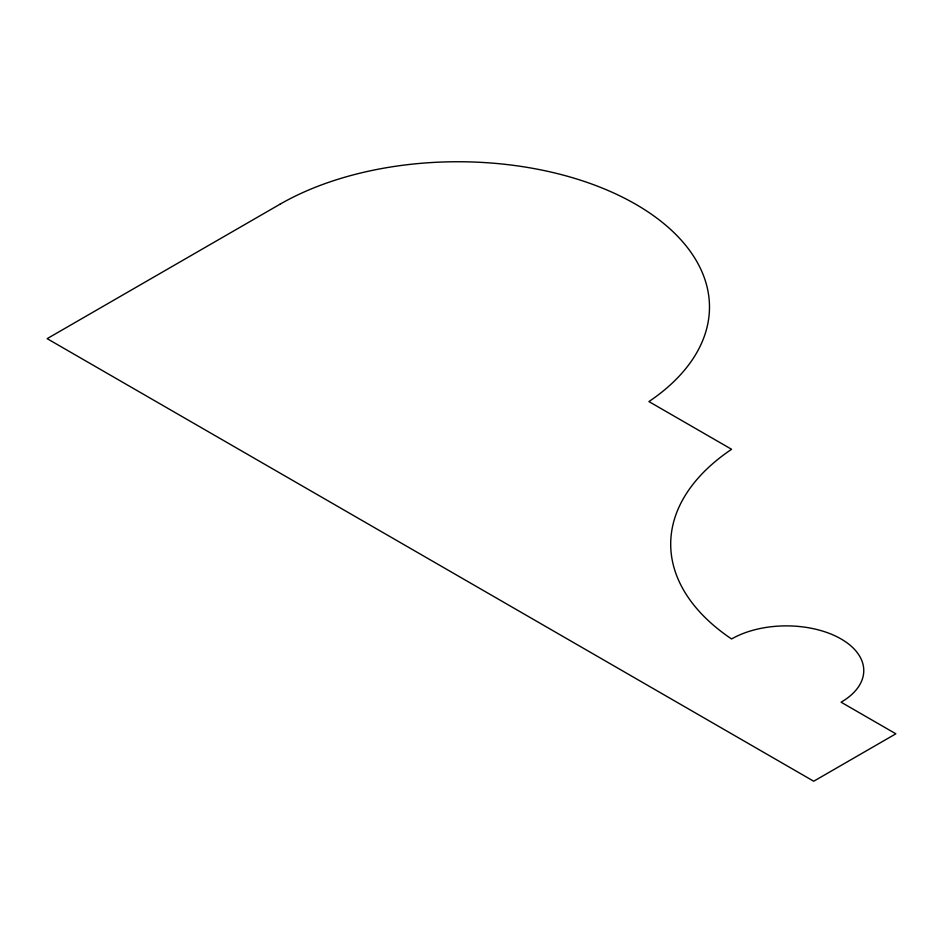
<?xml version="1.0" encoding="UTF-8"?>
<svg xmlns="http://www.w3.org/2000/svg" width="943" height="943" viewBox="0 0 943 943"><rect width="100%" height="100%" fill="white"/><g stroke="black" fill="none" stroke-linecap="round" stroke-linejoin="round"><path stroke-width="1.41" d="M279.859 204.301L47.15 338.655L813.715 781.228L895.85 733.807L841.097 702.193A77.432 44.71 0 0 0 841.097 638.977A77.432 44.71 0 0 0 731.591 638.977A252.052 145.517 0 0 1 731.591 449.292L648.925 401.577A251.663 145.293 0 0 0 628.781 200.423A251.663 145.293 0 0 0 279.859 204.301"/></g></svg>
